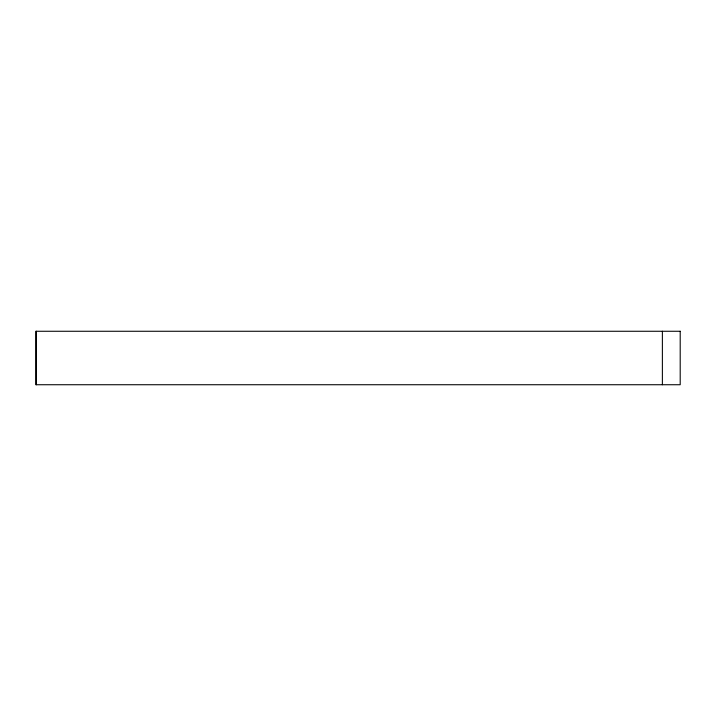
<?xml version="1.0" encoding="UTF-8"?>
<svg xmlns="http://www.w3.org/2000/svg" width="716" height="716" viewBox="0 0 716 716"><rect width="100%" height="100%" fill="white"/><g stroke="black" fill="none" stroke-linecap="round" stroke-linejoin="round"><path stroke-width="1.07" d="M662.381 331.266L662.381 384.734M36.355 331.266L36.355 384.734M680.2 331.266L35.8 331.266L35.8 384.734L680.2 384.734L680.2 331.266"/></g></svg>
